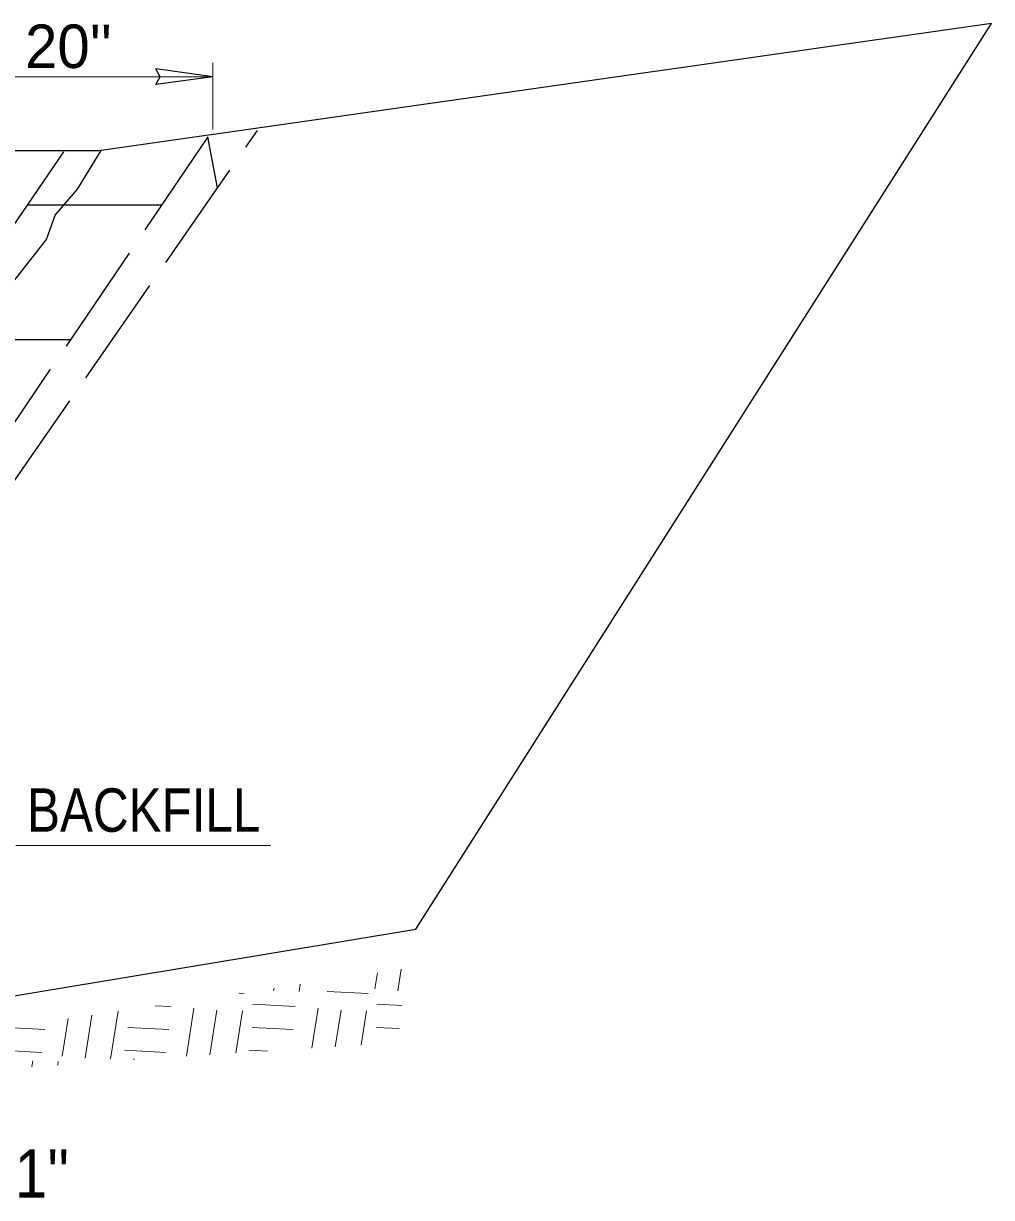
# Model space of a CAD drawing. Extents: x -393 to -23, y 148 to 422.
# Drawn here: x -273.67 to -244.71, y 196.25 to 231.38 of the extents above; entities that cross this region are included whole.
import ezdxf

# ---------------------------------------------------------------- set-up
doc = ezdxf.new("R2010")
doc.units = 0
doc.header["$LTSCALE"] = 0.56
doc.linetypes.add('LONG_DASHED', pattern=[7.5, 6, -1.5])
doc.layers.add('1', color=7, linetype='Continuous', lineweight=13)

msp = doc.modelspace()

# ---------------------------------------------------------------- linework, layer by layer
at = {"layer": '1'}
for p, q in [((-268.0049, 228.2082), (-268.0049, 230.2082)), ((-276.3105, 229.7867), (-269.9203, 229.7867)), ((-270.8302, 229.7867), (-268.0049, 229.7867)), ((-273.8939, 206.7801), (-266.2804, 206.7867)), ((-262.4694, 202.4392), (-262.3688, 203.0806)), ((-263.1559, 202.4948), (-263.0806, 202.9751)), ((-267.21, 202.3629), (-267.0697, 202.3557)), ((-266.1842, 202.4392), (-266.1721, 202.5168)), ((-265.4228, 202.414), (-265.3884, 202.6329)), ((-264.5861, 202.419), (-263.3549, 202.3557)), ((-266.8112, 202.0312), (-265.5439, 201.965)), ((-263.0964, 202.0312), (-262.3509, 201.9922)), ((-271.8218, 200.4215), (-271.6199, 201.7091)), ((-271.0602, 200.3963), (-270.8363, 201.8253)), ((-269.7284, 201.9895), (-269.2587, 201.965)), ((-268.7934, 200.4772), (-268.5679, 201.9143)), ((-268.0922, 200.5154), (-267.8816, 201.8588)), ((-267.3187, 200.5663), (-267.1201, 201.8337)), ((-265.0411, 200.7164), (-264.8531, 201.9143)), ((-264.3386, 200.7627), (-264.1667, 201.8588)), ((-263.5652, 200.8137), (-263.4052, 201.8337)), ((-274.1418, 201.3353), (-273.0292, 201.278)), ((-272.5082, 200.4772), (-272.3315, 201.6036)), ((-270.5456, 201.3413), (-269.3144, 201.278)), ((-266.8307, 201.3413), (-265.5996, 201.278)), ((-263.1159, 201.3413), (-262.4323, 201.3062)), ((-274.3521, 200.6575), (-273.1209, 200.5942)), ((-270.6372, 200.6575), (-269.4061, 200.5942)), ((-266.9224, 200.6575), (-266.3682, 200.629)), ((-273.4162, 200.1647), (-273.3886, 200.3408)), ((-272.6427, 200.2156), (-272.6271, 200.3157)), ((-270.3649, 200.3657), (-270.3601, 200.3963))]:
    msp.add_line(p, q, dxfattribs=at)
at = {"layer": '1', "lineweight": 25}
for p, q in [((-268.0049, 229.7867), (-269.7079, 230.0207)), ((-268.0049, 229.7867), (-269.7079, 229.5528)), ((-272.4677, 227.5437), (-274.0055, 225.2823)), ((-273.5475, 225.9558), (-272.4555, 225.9558))]:
    msp.add_line(p, q, dxfattribs=at)
at = {"layer": '1', "linetype": 'LONG_DASHED', "lineweight": 25}
for p, q in [((-286.1693, 200.0771), (-266.6675, 228.1773)), ((-268.1524, 227.9871), (-285.9301, 201.7662)), ((-267.8602, 226.4588), (-268.1524, 227.9871)), ((-272.4555, 225.9558), (-269.5296, 225.9558)), ((-275.184, 221.9237), (-272.2633, 221.9237))]:
    msp.add_line(p, q, dxfattribs=at)
at = {"layer": '1', "lineweight": 25}
for points in [[(-244.7053, 231.3812), (-271.4148, 227.5691), (-276.1782, 227.5691), (-281.0387, 225.3316), (-290.7599, 225.5262), (-293.7073, 226.8504)], [(-283.8786, 200.6422), (-261.9324, 204.2773), (-244.7053, 231.3812)], [(-269.7079, 229.5528), (-269.5762, 229.7892), (-269.7079, 230.0207)], [(-274.0672, 223.5263), (-272.9824, 224.9219), (-272.7242, 225.6457), (-272.0527, 226.421), (-271.3408, 227.5786)]]:
    msp.add_lwpolyline(points, dxfattribs=at)

# ---------------------------------------------------------------- texts
at = {"layer": '1'}
msp.add_text("20''", height=1.3, dxfattribs=at).set_placement((-273.6199, 230.05))
for s, height, width, p in [('BACKFILL', 1.3, 0.85, (-273.5608, 207.1936)), ("1''", 1.442, 0.9, (-273.9251, 196.2504))]:
    msp.add_text(s, height=height, dxfattribs=dict(at, width=width)).set_placement(p)

doc.saveas('drawing.dxf')
